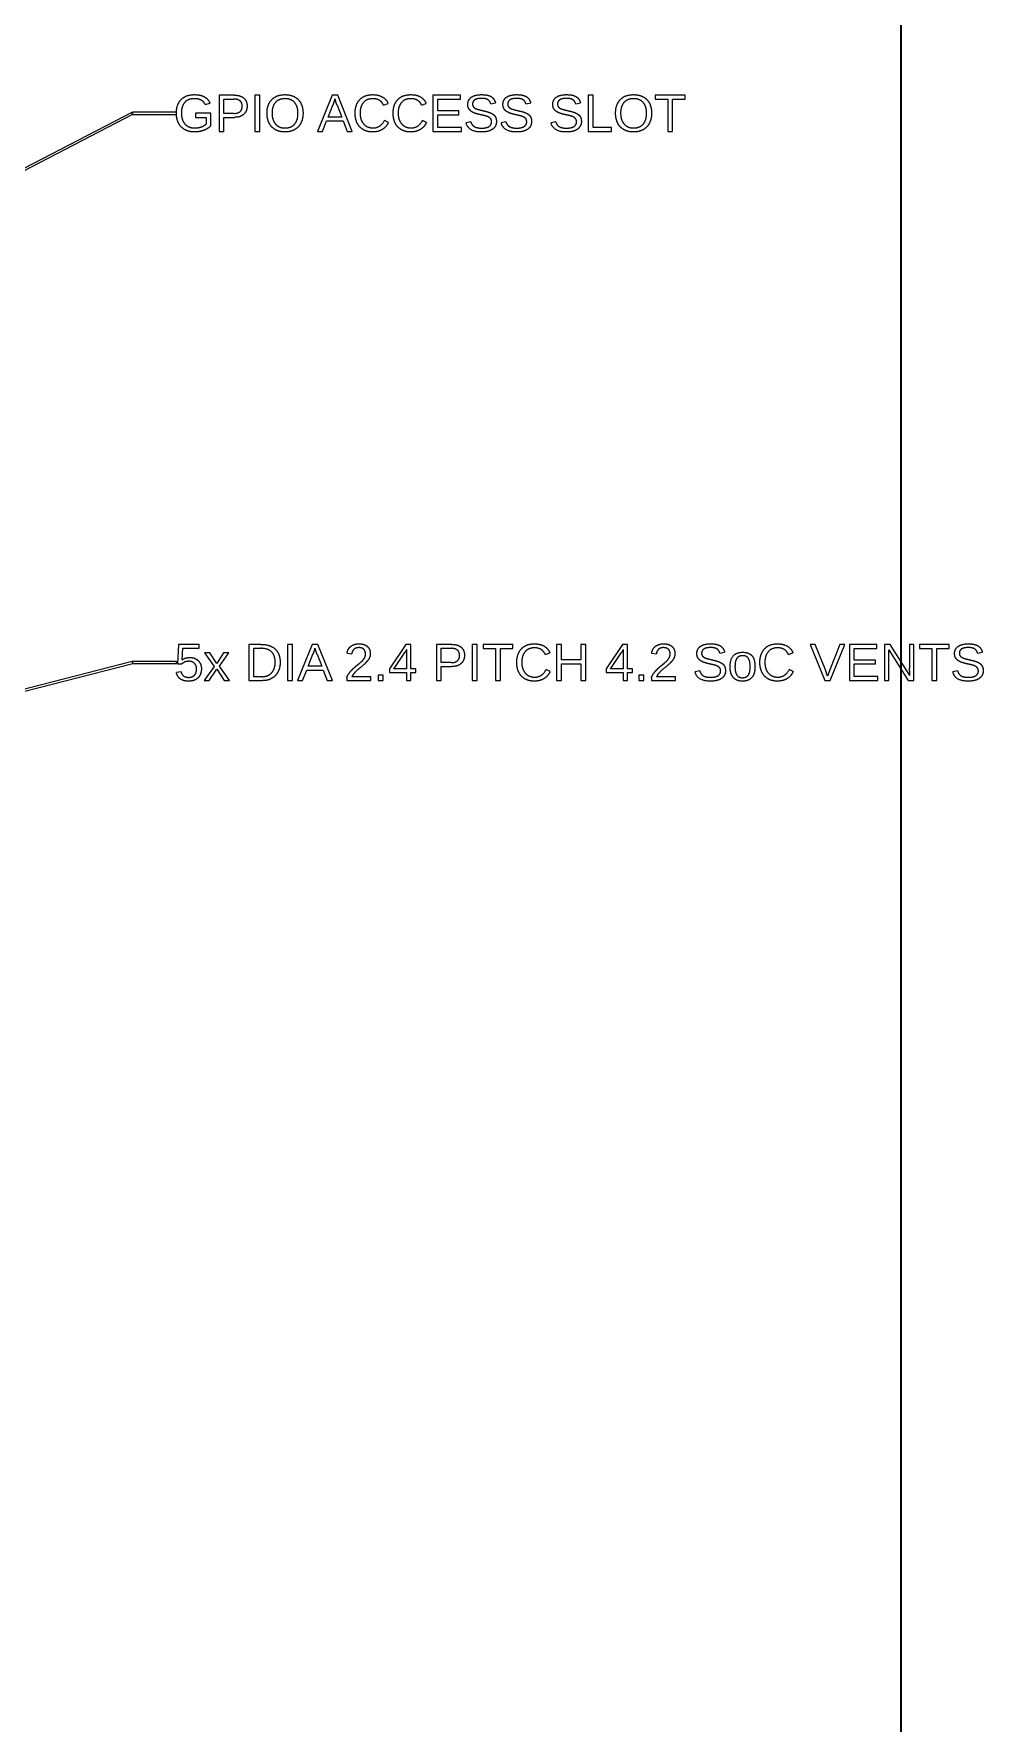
# Model space of a CAD drawing. Header units: millimetres. Extents: x 10 to 414, y 10 to 287.
# Drawn here: x 370.5 to 413.7, y 81.7 to 158.6 of the extents above; entities that cross this region are included whole.
import ezdxf

# ---------------------------------------------------------------- set-up
doc = ezdxf.new("R2010")
doc.units = ezdxf.units.MM
doc.layers.add('border', color=7, linetype='Continuous', lineweight=35)
doc.layers.add('dimensions', color=7, linetype='Continuous', lineweight=13)

msp = doc.modelspace()

# ---------------------------------------------------------------- linework, layer by layer
at = {"layer": 'border'}
msp.add_line((410, 10), (410, 287), dxfattribs=at)
at = {"layer": 'dimensions'}
for p, q in [((378.317, 155.397), (378.53, 155.461)), ((378.943, 155.825), (378.943, 154.174)), ((379.638, 155.825), (378.943, 155.825)), ((379.167, 155.646), (379.611, 155.646)), ((379.167, 154.994), (379.167, 155.646)), ((380.568, 155.825), (380.568, 154.174)), ((380.792, 155.825), (380.568, 155.825)), ((380.792, 154.174), (380.792, 155.825)), ((384.093, 155.825), (383.42, 154.174)), ((383.909, 154.831), (384.12, 155.374)), ((384.348, 155.825), (384.093, 155.825)), ((384.207, 155.623), (384.218, 155.656)), ((384.218, 155.656), (384.249, 155.559)), ((384.315, 155.376), (384.527, 154.831)), ((385.011, 154.174), (384.348, 155.825)), ((386.43, 155.37), (386.642, 155.441)), ((388.163, 155.37), (388.375, 155.441)), ((388.679, 155.825), (388.679, 154.174)), ((389.932, 155.825), (388.679, 155.825)), ((388.903, 155.642), (389.932, 155.642)), ((388.903, 155.113), (388.903, 155.642)), ((389.932, 155.642), (389.932, 155.825)), ((391.314, 155.431), (391.535, 155.47)), ((392.915, 155.431), (393.136, 155.47)), ((395.183, 155.431), (395.403, 155.47)), ((395.749, 155.825), (395.749, 154.174)), ((395.973, 155.825), (395.749, 155.825)), ((395.973, 154.357), (395.973, 155.825)), ((398.807, 155.825), (398.807, 155.642)), ((400.164, 155.825), (398.807, 155.825)), ((398.807, 155.642), (399.375, 155.642)), ((399.375, 155.642), (399.375, 154.174)), ((399.597, 155.642), (400.164, 155.642)), ((399.597, 154.174), (399.597, 155.642)), ((400.164, 155.642), (400.164, 155.825)), ((374.977, 155.044), (321.672, 127.423)), ((321.718, 127.334), (375.023, 154.956)), ((375.023, 154.956), (374.977, 155.044)), ((377, 155.05), (375, 155.05)), ((375, 155.05), (375, 154.95)), ((375, 154.95), (377, 154.95)), ((377, 154.95), (377, 155.05)), ((377.867, 155), (377.867, 154.812)), ((378.567, 155), (377.867, 155)), ((377.867, 154.812), (378.361, 154.812)), ((378.361, 154.812), (378.361, 154.515)), ((378.567, 154.43), (378.567, 155)), ((379.62, 154.994), (379.167, 154.994)), ((379.167, 154.817), (379.652, 154.817)), ((379.167, 154.174), (379.167, 154.817)), ((383.652, 154.174), (383.841, 154.657)), ((383.841, 154.657), (384.594, 154.657)), ((384.527, 154.831), (383.909, 154.831)), ((384.594, 154.657), (384.782, 154.174)), ((386.657, 154.586), (386.475, 154.678)), ((388.391, 154.586), (388.208, 154.678)), ((389.861, 155.113), (388.903, 155.113)), ((388.903, 154.932), (389.861, 154.932)), ((388.903, 154.357), (388.903, 154.932)), ((389.861, 154.932), (389.861, 155.113)), ((390.409, 154.613), (390.192, 154.57)), ((392.009, 154.613), (391.793, 154.57)), ((394.277, 154.613), (394.06, 154.57)), ((378.943, 154.174), (379.167, 154.174)), ((380.568, 154.174), (380.792, 154.174)), ((383.42, 154.174), (383.652, 154.174)), ((384.782, 154.174), (385.011, 154.174)), ((388.679, 154.174), (389.98, 154.174)), ((389.98, 154.357), (388.903, 154.357)), ((389.98, 154.174), (389.98, 154.357)), ((395.749, 154.174), (396.807, 154.174)), ((396.807, 154.357), (395.973, 154.357)), ((396.807, 154.174), (396.807, 154.357)), ((399.375, 154.174), (399.597, 154.174)), ((377.103, 130.825), (377.048, 129.937)), ((378.042, 130.825), (377.103, 130.825)), ((378.042, 130.646), (378.042, 130.825)), ((380.302, 130.825), (380.302, 129.174)), ((380.848, 130.825), (380.302, 130.825)), ((382.06, 130.825), (382.06, 129.174)), ((382.284, 130.825), (382.06, 130.825)), ((382.284, 129.174), (382.284, 130.825)), ((383.184, 130.825), (382.51, 129.174)), ((383.438, 130.825), (383.184, 130.825)), ((384.102, 129.174), (383.438, 130.825)), ((387.453, 130.825), (386.697, 129.712)), ((387.675, 130.825), (387.453, 130.825)), ((387.675, 129.714), (387.675, 130.825)), ((388.841, 130.825), (388.841, 129.174)), ((389.536, 130.825), (388.841, 130.825)), ((390.466, 130.825), (390.466, 129.174)), ((390.69, 130.825), (390.466, 130.825)), ((390.69, 129.174), (390.69, 130.825)), ((390.965, 130.825), (390.965, 130.642)), ((392.322, 130.825), (390.965, 130.825)), ((392.322, 130.642), (392.322, 130.825)), ((394.307, 130.825), (394.307, 129.174)), ((394.531, 130.825), (394.307, 130.825)), ((394.531, 130.127), (394.531, 130.825)), ((395.424, 130.825), (395.424, 130.127)), ((395.648, 130.825), (395.424, 130.825)), ((395.648, 129.174), (395.648, 130.825)), ((397.321, 130.825), (396.566, 129.712)), ((397.543, 130.825), (397.321, 130.825)), ((397.543, 129.714), (397.543, 130.825)), ((405.86, 130.825), (406.534, 129.174)), ((406.095, 130.825), (405.86, 130.825)), ((406.552, 129.662), (406.095, 130.825)), ((407.204, 130.825), (406.749, 129.662)), ((406.766, 129.174), (407.439, 130.825)), ((407.439, 130.825), (407.204, 130.825)), ((407.647, 130.825), (407.647, 129.174)), ((408.9, 130.825), (407.647, 130.825)), ((408.9, 130.642), (408.9, 130.825)), ((409.248, 130.825), (409.248, 129.174)), ((409.508, 130.825), (409.248, 130.825)), ((410.401, 129.409), (409.508, 130.825)), ((410.387, 130.825), (410.387, 129.742)), ((410.588, 130.825), (410.387, 130.825)), ((410.588, 129.174), (410.588, 130.825)), ((410.838, 130.825), (410.838, 130.642)), ((412.195, 130.825), (410.838, 130.825)), ((412.195, 130.642), (412.195, 130.825)), ((374.988, 130.048), (318.337, 115.523)), ((375.012, 129.952), (374.988, 130.048)), ((377, 130.05), (375, 130.05)), ((375, 130.05), (375, 129.95)), ((377, 129.95), (377, 130.05)), ((377.264, 130.122), (377.295, 130.646)), ((377.295, 130.646), (378.042, 130.646)), ((378.287, 130.442), (378.717, 129.825)), ((378.52, 130.442), (378.287, 130.442)), ((378.836, 129.948), (378.52, 130.442)), ((379.15, 130.442), (378.836, 129.948)), ((378.956, 129.828), (379.386, 130.442)), ((379.386, 130.442), (379.15, 130.442)), ((380.526, 130.646), (380.844, 130.646)), ((380.526, 129.353), (380.526, 130.646)), ((383, 129.831), (383.211, 130.374)), ((383.298, 130.623), (383.308, 130.656)), ((383.308, 130.656), (383.34, 130.559)), ((383.405, 130.376), (383.618, 129.831)), ((384.771, 130.417), (384.986, 130.397)), ((386.974, 129.824), (387.397, 130.448)), ((387.475, 130.587), (387.475, 129.714)), ((389.064, 130.646), (389.509, 130.646)), ((389.064, 129.994), (389.064, 130.646)), ((389.518, 129.994), (389.064, 129.994)), ((390.965, 130.642), (391.532, 130.642)), ((391.532, 130.642), (391.532, 129.174)), ((391.755, 130.642), (392.322, 130.642)), ((391.755, 129.174), (391.755, 130.642)), ((393.792, 130.37), (394.004, 130.441)), ((395.424, 130.127), (394.531, 130.127)), ((396.842, 129.824), (397.265, 130.448)), ((397.344, 130.587), (397.344, 129.714)), ((398.642, 130.417), (398.858, 130.397)), ((401.745, 130.431), (401.966, 130.47)), ((404.864, 130.37), (405.076, 130.441)), ((407.871, 130.642), (408.9, 130.642)), ((407.871, 130.113), (407.871, 130.642)), ((408.829, 130.113), (407.871, 130.113)), ((408.829, 129.932), (408.829, 130.113)), ((409.435, 130.58), (410.319, 129.174)), ((409.441, 130.466), (409.435, 130.58)), ((409.447, 130.271), (409.441, 130.466)), ((409.447, 129.174), (409.447, 130.271)), ((410.838, 130.642), (411.405, 130.642)), ((411.405, 130.642), (411.405, 129.174)), ((411.628, 130.642), (412.195, 130.642)), ((411.628, 129.174), (411.628, 130.642)), ((413.482, 130.431), (413.702, 130.47)), ((318.361, 115.426), (375.012, 129.952)), ((375, 129.95), (377, 129.95)), ((377.213, 129.568), (377, 129.543)), ((377.048, 129.937), (377.254, 129.937)), ((378.717, 129.825), (378.266, 129.174)), ((378.493, 129.174), (378.836, 129.694)), ((378.836, 129.694), (379.177, 129.174)), ((379.413, 129.174), (378.956, 129.828)), ((380.894, 129.353), (380.526, 129.353)), ((382.742, 129.174), (382.932, 129.657)), ((382.932, 129.657), (383.684, 129.657)), ((383.618, 129.831), (383, 129.831)), ((383.684, 129.657), (383.873, 129.174)), ((384.761, 129.323), (384.761, 129.174)), ((385.855, 129.353), (384.993, 129.353)), ((385.855, 129.174), (385.855, 129.353)), ((386.195, 129.43), (386.195, 129.174)), ((386.423, 129.43), (386.195, 129.43)), ((386.423, 129.174), (386.423, 129.43)), ((386.697, 129.712), (386.697, 129.548)), ((386.697, 129.548), (387.475, 129.548)), ((386.892, 129.714), (386.911, 129.738)), ((387.475, 129.714), (386.892, 129.714)), ((386.911, 129.738), (386.974, 129.824)), ((387.475, 129.548), (387.475, 129.174)), ((387.907, 129.714), (387.675, 129.714)), ((387.675, 129.548), (387.907, 129.548)), ((387.675, 129.174), (387.675, 129.548)), ((387.907, 129.548), (387.907, 129.714)), ((389.064, 129.817), (389.55, 129.817)), ((389.064, 129.174), (389.064, 129.817)), ((394.019, 129.586), (393.836, 129.678)), ((394.531, 129.939), (395.424, 129.939)), ((394.531, 129.174), (394.531, 129.939)), ((395.424, 129.939), (395.424, 129.174)), ((396.566, 129.712), (396.566, 129.548)), ((396.566, 129.548), (397.344, 129.548)), ((396.76, 129.714), (396.779, 129.738)), ((397.344, 129.714), (396.76, 129.714)), ((396.779, 129.738), (396.842, 129.824)), ((397.344, 129.548), (397.344, 129.174)), ((397.775, 129.714), (397.543, 129.714)), ((397.543, 129.548), (397.775, 129.548)), ((397.543, 129.174), (397.543, 129.548)), ((397.775, 129.548), (397.775, 129.714)), ((398.064, 129.43), (398.064, 129.174)), ((398.293, 129.43), (398.064, 129.43)), ((398.293, 129.174), (398.293, 129.43)), ((398.633, 129.323), (398.633, 129.174)), ((399.726, 129.353), (398.865, 129.353)), ((399.726, 129.174), (399.726, 129.353)), ((400.839, 129.613), (400.623, 129.57)), ((405.091, 129.586), (404.908, 129.678)), ((406.651, 129.371), (406.552, 129.662)), ((406.749, 129.662), (406.651, 129.371)), ((407.871, 129.932), (408.829, 129.932)), ((407.871, 129.357), (407.871, 129.932)), ((408.948, 129.357), (407.871, 129.357)), ((408.948, 129.174), (408.948, 129.357)), ((412.576, 129.613), (412.359, 129.57)), ((378.266, 129.174), (378.493, 129.174)), ((379.177, 129.174), (379.413, 129.174)), ((380.302, 129.174), (380.92, 129.174)), ((382.06, 129.174), (382.284, 129.174)), ((382.51, 129.174), (382.742, 129.174)), ((383.873, 129.174), (384.102, 129.174)), ((384.761, 129.174), (385.855, 129.174)), ((386.195, 129.174), (386.423, 129.174)), ((387.475, 129.174), (387.675, 129.174)), ((388.841, 129.174), (389.064, 129.174)), ((390.466, 129.174), (390.69, 129.174)), ((391.532, 129.174), (391.755, 129.174)), ((394.307, 129.174), (394.531, 129.174)), ((395.424, 129.174), (395.648, 129.174)), ((397.344, 129.174), (397.543, 129.174)), ((398.064, 129.174), (398.293, 129.174)), ((398.633, 129.174), (399.726, 129.174)), ((406.534, 129.174), (406.766, 129.174)), ((407.647, 129.174), (408.948, 129.174)), ((409.248, 129.174), (409.447, 129.174)), ((410.319, 129.174), (410.588, 129.174)), ((411.405, 129.174), (411.628, 129.174))]:
    msp.add_line(p, q, dxfattribs=at)
for points in [[(377, 155.007), (377, 155.409), (377.216, 155.629)], [(377.216, 155.629), (377.431, 155.85), (377.821, 155.85)], [(377.379, 155.494), (377.227, 155.321), (377.227, 155.007)], [(377.816, 155.667), (377.53, 155.667), (377.379, 155.494)], [(378.123, 155.602), (378, 155.667), (377.816, 155.667)], [(377.821, 155.85), (378.096, 155.85), (378.267, 155.757)], [(378.317, 155.397), (378.247, 155.538), (378.123, 155.602)], [(378.267, 155.757), (378.438, 155.664), (378.53, 155.461)], [(379.995, 155.326), (379.995, 155.646), (379.611, 155.646)], [(379.638, 155.825), (379.916, 155.825), (380.068, 155.695)], [(380.068, 155.695), (380.22, 155.565), (380.22, 155.328)], [(381.127, 155.007), (381.127, 155.403), (381.344, 155.626)], [(381.344, 155.626), (381.561, 155.85), (381.948, 155.85)], [(381.509, 155.493), (381.355, 155.32), (381.355, 155.007)], [(381.948, 155.667), (381.664, 155.667), (381.509, 155.493)], [(381.948, 155.85), (382.2, 155.85), (382.385, 155.749)], [(382.383, 155.491), (382.229, 155.667), (381.948, 155.667)], [(382.537, 155.007), (382.537, 155.315), (382.383, 155.491)], [(382.385, 155.749), (382.57, 155.649), (382.668, 155.458)], [(382.668, 155.458), (382.766, 155.267), (382.766, 155.007)], [(384.207, 155.623), (384.178, 155.526), (384.12, 155.374)], [(384.315, 155.376), (384.282, 155.457), (384.249, 155.559)], [(385.138, 155.007), (385.138, 155.402), (385.351, 155.626)], [(385.351, 155.626), (385.564, 155.85), (385.941, 155.85)], [(385.517, 155.49), (385.365, 155.314), (385.365, 155.007)], [(385.944, 155.667), (385.67, 155.667), (385.517, 155.49)], [(385.941, 155.85), (386.205, 155.85), (386.382, 155.746)], [(386.246, 155.591), (386.118, 155.667), (385.944, 155.667)], [(386.43, 155.37), (386.373, 155.514), (386.246, 155.591)], [(386.382, 155.746), (386.559, 155.643), (386.642, 155.441)], [(386.871, 155.007), (386.871, 155.402), (387.084, 155.626)], [(387.084, 155.626), (387.297, 155.85), (387.675, 155.85)], [(387.25, 155.49), (387.098, 155.314), (387.098, 155.007)], [(387.677, 155.667), (387.403, 155.667), (387.25, 155.49)], [(387.675, 155.85), (387.938, 155.85), (388.115, 155.746)], [(387.979, 155.591), (387.852, 155.667), (387.677, 155.667)], [(388.163, 155.37), (388.106, 155.514), (387.979, 155.591)], [(388.115, 155.746), (388.292, 155.643), (388.375, 155.441)], [(390.269, 155.408), (390.269, 155.62), (390.431, 155.735)], [(390.3, 155.244), (390.269, 155.315), (390.269, 155.408)], [(390.431, 155.735), (390.594, 155.85), (390.896, 155.85)], [(390.591, 155.615), (390.487, 155.55), (390.487, 155.42)], [(390.487, 155.42), (390.487, 155.343), (390.528, 155.294)], [(390.894, 155.681), (390.696, 155.681), (390.591, 155.615)], [(391.176, 155.622), (391.074, 155.681), (390.894, 155.681)], [(390.896, 155.85), (391.177, 155.85), (391.326, 155.763)], [(391.314, 155.431), (391.278, 155.562), (391.176, 155.622)], [(391.326, 155.763), (391.475, 155.677), (391.535, 155.47)], [(391.87, 155.408), (391.87, 155.62), (392.032, 155.735)], [(391.901, 155.244), (391.87, 155.315), (391.87, 155.408)], [(392.032, 155.735), (392.195, 155.85), (392.497, 155.85)], [(392.192, 155.615), (392.088, 155.55), (392.088, 155.42)], [(392.088, 155.42), (392.088, 155.343), (392.128, 155.294)], [(392.495, 155.681), (392.296, 155.681), (392.192, 155.615)], [(392.777, 155.622), (392.675, 155.681), (392.495, 155.681)], [(392.497, 155.85), (392.778, 155.85), (392.927, 155.763)], [(392.915, 155.431), (392.879, 155.562), (392.777, 155.622)], [(392.927, 155.763), (393.076, 155.677), (393.136, 155.47)], [(394.138, 155.408), (394.138, 155.62), (394.3, 155.735)], [(394.169, 155.244), (394.138, 155.315), (394.138, 155.408)], [(394.3, 155.735), (394.462, 155.85), (394.764, 155.85)], [(394.46, 155.615), (394.355, 155.55), (394.355, 155.42)], [(394.355, 155.42), (394.355, 155.343), (394.396, 155.294)], [(394.762, 155.681), (394.564, 155.681), (394.46, 155.615)], [(395.045, 155.622), (394.943, 155.681), (394.762, 155.681)], [(394.764, 155.85), (395.046, 155.85), (395.195, 155.763)], [(395.183, 155.431), (395.146, 155.562), (395.045, 155.622)], [(395.195, 155.763), (395.343, 155.677), (395.403, 155.47)], [(397, 155.007), (397, 155.403), (397.217, 155.626)], [(397.217, 155.626), (397.434, 155.85), (397.821, 155.85)], [(397.382, 155.493), (397.228, 155.32), (397.228, 155.007)], [(397.821, 155.667), (397.537, 155.667), (397.382, 155.493)], [(397.821, 155.85), (398.073, 155.85), (398.258, 155.749)], [(398.256, 155.491), (398.102, 155.667), (397.821, 155.667)], [(398.41, 155.007), (398.41, 155.315), (398.256, 155.491)], [(398.258, 155.749), (398.443, 155.649), (398.541, 155.458)], [(398.541, 155.458), (398.639, 155.267), (398.639, 155.007)], [(377.099, 154.551), (377, 154.745), (377, 155.007)], [(377.227, 155.007), (377.227, 154.694), (377.388, 154.513)], [(379.62, 154.994), (379.995, 154.994), (379.995, 155.326)], [(380.067, 154.955), (379.914, 154.817), (379.652, 154.817)], [(380.22, 155.328), (380.22, 155.094), (380.067, 154.955)], [(381.225, 154.552), (381.127, 154.747), (381.127, 155.007)], [(381.355, 155.007), (381.355, 154.696), (381.511, 154.514)], [(382.384, 154.508), (382.537, 154.685), (382.537, 155.007)], [(382.766, 155.007), (382.766, 154.748), (382.667, 154.554)], [(385.233, 154.551), (385.138, 154.743), (385.138, 155.007)], [(385.365, 155.007), (385.365, 154.704), (385.524, 154.519)], [(385.953, 154.334), (386.3, 154.334), (386.475, 154.678)], [(386.657, 154.586), (386.555, 154.373), (386.371, 154.262)], [(386.966, 154.551), (386.871, 154.743), (386.871, 155.007)], [(387.098, 155.007), (387.098, 154.704), (387.257, 154.519)], [(387.686, 154.334), (388.033, 154.334), (388.208, 154.678)], [(388.391, 154.586), (388.289, 154.373), (388.104, 154.262)], [(390.39, 155.119), (390.331, 155.172), (390.3, 155.244)], [(390.55, 155.022), (390.448, 155.066), (390.39, 155.119)], [(390.409, 154.613), (390.446, 154.464), (390.568, 154.395)], [(390.528, 155.294), (390.568, 155.244), (390.644, 155.209)], [(390.847, 154.936), (390.651, 154.979), (390.55, 155.022)], [(390.644, 155.209), (390.72, 155.175), (390.948, 155.124)], [(391.052, 154.887), (390.959, 154.91), (390.847, 154.936)], [(390.948, 155.124), (391.024, 155.107), (391.099, 155.088)], [(391.211, 154.832), (391.145, 154.865), (391.052, 154.887)], [(391.099, 155.088), (391.175, 155.07), (391.244, 155.045)], [(391.315, 154.749), (391.278, 154.8), (391.211, 154.832)], [(391.234, 154.399), (391.352, 154.474), (391.352, 154.618)], [(391.244, 155.045), (391.313, 155.02), (391.374, 154.986)], [(391.352, 154.618), (391.352, 154.699), (391.315, 154.749)], [(391.374, 154.986), (391.434, 154.952), (391.479, 154.903)], [(391.573, 154.63), (391.573, 154.401), (391.395, 154.276)], [(391.479, 154.903), (391.523, 154.854), (391.548, 154.787)], [(391.548, 154.787), (391.573, 154.72), (391.573, 154.63)], [(391.991, 155.119), (391.932, 155.172), (391.901, 155.244)], [(392.151, 155.022), (392.049, 155.066), (391.991, 155.119)], [(392.009, 154.613), (392.047, 154.464), (392.169, 154.395)], [(392.128, 155.294), (392.169, 155.244), (392.245, 155.209)], [(392.448, 154.936), (392.252, 154.979), (392.151, 155.022)], [(392.245, 155.209), (392.321, 155.175), (392.548, 155.124)], [(392.653, 154.887), (392.56, 154.91), (392.448, 154.936)], [(392.548, 155.124), (392.625, 155.107), (392.7, 155.088)], [(392.812, 154.832), (392.745, 154.865), (392.653, 154.887)], [(392.7, 155.088), (392.776, 155.07), (392.845, 155.045)], [(392.916, 154.749), (392.879, 154.8), (392.812, 154.832)], [(392.835, 154.399), (392.953, 154.474), (392.953, 154.618)], [(392.845, 155.045), (392.914, 155.02), (392.974, 154.986)], [(392.953, 154.618), (392.953, 154.699), (392.916, 154.749)], [(392.974, 154.986), (393.035, 154.952), (393.079, 154.903)], [(393.174, 154.63), (393.174, 154.401), (392.996, 154.276)], [(393.079, 154.903), (393.124, 154.854), (393.149, 154.787)], [(393.149, 154.787), (393.174, 154.72), (393.174, 154.63)], [(394.258, 155.119), (394.2, 155.172), (394.169, 155.244)], [(394.418, 155.022), (394.317, 155.066), (394.258, 155.119)], [(394.277, 154.613), (394.314, 154.464), (394.436, 154.395)], [(394.396, 155.294), (394.436, 155.244), (394.513, 155.209)], [(394.715, 154.936), (394.52, 154.979), (394.418, 155.022)], [(394.513, 155.209), (394.589, 155.175), (394.816, 155.124)], [(394.92, 154.887), (394.828, 154.91), (394.715, 154.936)], [(394.816, 155.124), (394.892, 155.107), (394.968, 155.088)], [(395.08, 154.832), (395.013, 154.865), (394.92, 154.887)], [(394.968, 155.088), (395.043, 155.07), (395.113, 155.045)], [(395.183, 154.749), (395.146, 154.8), (395.08, 154.832)], [(395.103, 154.399), (395.22, 154.474), (395.22, 154.618)], [(395.113, 155.045), (395.182, 155.02), (395.242, 154.986)], [(395.22, 154.618), (395.22, 154.699), (395.183, 154.749)], [(395.242, 154.986), (395.302, 154.952), (395.347, 154.903)], [(395.442, 154.63), (395.442, 154.401), (395.263, 154.276)], [(395.347, 154.903), (395.391, 154.854), (395.417, 154.787)], [(395.417, 154.787), (395.442, 154.72), (395.442, 154.63)], [(397.098, 154.552), (397, 154.747), (397, 155.007)], [(397.228, 155.007), (397.228, 154.696), (397.384, 154.514)], [(398.257, 154.508), (398.41, 154.685), (398.41, 155.007)], [(398.639, 155.007), (398.639, 154.748), (398.54, 154.554)], [(377.386, 154.254), (377.198, 154.357), (377.099, 154.551)], [(377.832, 154.15), (377.573, 154.15), (377.386, 154.254)], [(377.388, 154.513), (377.548, 154.332), (377.832, 154.332)], [(377.832, 154.332), (377.994, 154.332), (378.134, 154.381)], [(378.245, 154.224), (378.055, 154.15), (377.832, 154.15)], [(378.134, 154.381), (378.274, 154.43), (378.361, 154.515)], [(378.567, 154.43), (378.436, 154.297), (378.245, 154.224)], [(381.506, 154.254), (381.322, 154.357), (381.225, 154.552)], [(381.945, 154.15), (381.691, 154.15), (381.506, 154.254)], [(381.511, 154.514), (381.668, 154.332), (381.945, 154.332)], [(381.945, 154.332), (382.231, 154.332), (382.384, 154.508)], [(382.382, 154.255), (382.197, 154.15), (381.945, 154.15)], [(382.667, 154.554), (382.568, 154.359), (382.382, 154.255)], [(385.511, 154.254), (385.329, 154.358), (385.233, 154.551)], [(385.943, 154.15), (385.693, 154.15), (385.511, 154.254)], [(385.524, 154.519), (385.682, 154.334), (385.953, 154.334)], [(386.371, 154.262), (386.186, 154.15), (385.943, 154.15)], [(387.244, 154.254), (387.062, 154.358), (386.966, 154.551)], [(387.676, 154.15), (387.426, 154.15), (387.244, 154.254)], [(387.257, 154.519), (387.416, 154.334), (387.686, 154.334)], [(388.104, 154.262), (387.92, 154.15), (387.676, 154.15)], [(390.891, 154.15), (390.288, 154.15), (390.192, 154.57)], [(390.568, 154.395), (390.69, 154.325), (390.9, 154.325)], [(391.395, 154.276), (391.216, 154.15), (390.891, 154.15)], [(390.9, 154.325), (391.116, 154.325), (391.234, 154.399)], [(392.492, 154.15), (391.889, 154.15), (391.793, 154.57)], [(392.169, 154.395), (392.291, 154.325), (392.5, 154.325)], [(392.996, 154.276), (392.817, 154.15), (392.492, 154.15)], [(392.5, 154.325), (392.717, 154.325), (392.835, 154.399)], [(394.76, 154.15), (394.156, 154.15), (394.06, 154.57)], [(394.436, 154.395), (394.558, 154.325), (394.768, 154.325)], [(395.263, 154.276), (395.084, 154.15), (394.76, 154.15)], [(394.768, 154.325), (394.985, 154.325), (395.103, 154.399)], [(397.379, 154.254), (397.195, 154.357), (397.098, 154.552)], [(397.818, 154.15), (397.564, 154.15), (397.379, 154.254)], [(397.384, 154.514), (397.541, 154.332), (397.818, 154.332)], [(397.818, 154.332), (398.104, 154.332), (398.257, 154.508)], [(398.255, 154.255), (398.07, 154.15), (397.818, 154.15)], [(398.54, 154.554), (398.441, 154.359), (398.255, 154.255)], [(380.848, 130.825), (381.268, 130.825), (381.496, 130.615)], [(384.939, 130.732), (385.084, 130.85), (385.311, 130.85)], [(385.311, 130.85), (385.561, 130.85), (385.695, 130.732)], [(389.536, 130.825), (389.813, 130.825), (389.966, 130.695)], [(392.713, 130.626), (392.926, 130.85), (393.303, 130.85)], [(393.303, 130.85), (393.567, 130.85), (393.744, 130.746)], [(393.744, 130.746), (393.921, 130.643), (394.004, 130.441)], [(398.81, 130.732), (398.955, 130.85), (399.182, 130.85)], [(399.182, 130.85), (399.432, 130.85), (399.566, 130.732)], [(400.862, 130.735), (401.025, 130.85), (401.327, 130.85)], [(401.327, 130.85), (401.608, 130.85), (401.757, 130.763)], [(401.757, 130.763), (401.906, 130.677), (401.966, 130.47)], [(403.784, 130.626), (403.998, 130.85), (404.375, 130.85)], [(404.375, 130.85), (404.639, 130.85), (404.816, 130.746)], [(404.816, 130.746), (404.993, 130.643), (405.076, 130.441)], [(412.599, 130.735), (412.761, 130.85), (413.063, 130.85)], [(413.063, 130.85), (413.345, 130.85), (413.493, 130.763)], [(413.493, 130.763), (413.642, 130.677), (413.702, 130.47)], [(377.402, 130.028), (377.328, 130.001), (377.254, 129.937)], [(377.264, 130.122), (377.401, 130.227), (377.605, 130.227)], [(377.561, 130.055), (377.476, 130.055), (377.402, 130.028)], [(377.822, 129.959), (377.725, 130.055), (377.561, 130.055)], [(377.605, 130.227), (377.848, 130.227), (377.993, 130.084)], [(377.993, 130.084), (378.138, 129.941), (378.138, 129.712)], [(381.331, 130.485), (381.163, 130.646), (380.844, 130.646)], [(381.499, 130.016), (381.499, 130.323), (381.331, 130.485)], [(381.425, 129.662), (381.499, 129.812), (381.499, 130.016)], [(381.496, 130.615), (381.724, 130.404), (381.724, 130.016)], [(381.724, 130.016), (381.724, 129.761), (381.624, 129.569)], [(383.298, 130.623), (383.268, 130.526), (383.211, 130.374)], [(383.405, 130.376), (383.373, 130.457), (383.34, 130.559)], [(384.771, 130.417), (384.794, 130.615), (384.939, 130.732)], [(385.089, 130.603), (385.002, 130.53), (384.986, 130.397)], [(385.311, 130.676), (385.176, 130.676), (385.089, 130.603)], [(385.276, 129.912), (385.37, 129.985), (385.445, 130.057)], [(385.532, 130.601), (385.453, 130.676), (385.311, 130.676)], [(385.654, 130.016), (385.568, 129.921), (385.323, 129.722)], [(385.445, 130.057), (385.52, 130.13), (385.566, 130.21)], [(385.612, 130.39), (385.612, 130.526), (385.532, 130.601)], [(385.566, 130.21), (385.612, 130.289), (385.612, 130.39)], [(385.785, 130.206), (385.741, 130.111), (385.654, 130.016)], [(385.695, 130.732), (385.829, 130.614), (385.829, 130.397)], [(385.829, 130.397), (385.829, 130.301), (385.785, 130.206)], [(387.443, 130.525), (387.412, 130.47), (387.397, 130.448)], [(387.475, 130.587), (387.473, 130.58), (387.443, 130.525)], [(389.893, 130.326), (389.893, 130.646), (389.509, 130.646)], [(389.518, 129.994), (389.893, 129.994), (389.893, 130.326)], [(390.118, 130.328), (390.118, 130.094), (389.965, 129.955)], [(389.966, 130.695), (390.118, 130.565), (390.118, 130.328)], [(392.499, 130.007), (392.499, 130.402), (392.713, 130.626)], [(392.595, 129.551), (392.499, 129.743), (392.499, 130.007)], [(392.879, 130.49), (392.727, 130.314), (392.727, 130.007)], [(392.727, 130.007), (392.727, 129.704), (392.885, 129.519)], [(393.305, 130.667), (393.031, 130.667), (392.879, 130.49)], [(393.607, 130.591), (393.48, 130.667), (393.305, 130.667)], [(393.792, 130.37), (393.734, 130.514), (393.607, 130.591)], [(397.311, 130.525), (397.28, 130.47), (397.265, 130.448)], [(397.344, 130.587), (397.341, 130.58), (397.311, 130.525)], [(398.642, 130.417), (398.666, 130.615), (398.81, 130.732)], [(398.96, 130.603), (398.873, 130.53), (398.858, 130.397)], [(399.182, 130.676), (399.048, 130.676), (398.96, 130.603)], [(399.148, 129.912), (399.241, 129.985), (399.316, 130.057)], [(399.404, 130.601), (399.324, 130.676), (399.182, 130.676)], [(399.526, 130.016), (399.439, 129.921), (399.194, 129.722)], [(399.316, 130.057), (399.391, 130.13), (399.437, 130.21)], [(399.484, 130.39), (399.484, 130.526), (399.404, 130.601)], [(399.437, 130.21), (399.484, 130.289), (399.484, 130.39)], [(399.656, 130.206), (399.613, 130.111), (399.526, 130.016)], [(399.566, 130.732), (399.7, 130.614), (399.7, 130.397)], [(399.7, 130.397), (399.7, 130.301), (399.656, 130.206)], [(400.7, 130.408), (400.7, 130.62), (400.862, 130.735)], [(400.731, 130.244), (400.7, 130.315), (400.7, 130.408)], [(400.821, 130.119), (400.762, 130.172), (400.731, 130.244)], [(400.981, 130.022), (400.879, 130.066), (400.821, 130.119)], [(401.022, 130.615), (400.918, 130.55), (400.918, 130.42)], [(400.918, 130.42), (400.918, 130.343), (400.958, 130.294)], [(400.958, 130.294), (400.999, 130.244), (401.075, 130.209)], [(401.278, 129.936), (401.082, 129.979), (400.981, 130.022)], [(401.325, 130.681), (401.127, 130.681), (401.022, 130.615)], [(401.075, 130.209), (401.151, 130.175), (401.379, 130.124)], [(401.607, 130.622), (401.505, 130.681), (401.325, 130.681)], [(401.379, 130.124), (401.455, 130.107), (401.53, 130.088)], [(401.53, 130.088), (401.606, 130.07), (401.675, 130.045)], [(401.745, 130.431), (401.709, 130.562), (401.607, 130.622)], [(401.675, 130.045), (401.744, 130.02), (401.804, 129.986)], [(401.804, 129.986), (401.865, 129.952), (401.909, 129.903)], [(402.215, 129.809), (402.215, 130.465), (402.784, 130.465)], [(402.519, 130.188), (402.437, 130.067), (402.437, 129.809)], [(402.787, 130.309), (402.602, 130.309), (402.519, 130.188)], [(402.784, 130.465), (403.074, 130.465), (403.211, 130.305)], [(403.049, 130.19), (402.971, 130.309), (402.787, 130.309)], [(403.127, 129.809), (403.127, 130.071), (403.049, 130.19)], [(403.211, 130.305), (403.348, 130.145), (403.348, 129.809)], [(403.571, 130.007), (403.571, 130.402), (403.784, 130.626)], [(403.667, 129.551), (403.571, 129.743), (403.571, 130.007)], [(403.951, 130.49), (403.798, 130.314), (403.798, 130.007)], [(403.798, 130.007), (403.798, 129.704), (403.957, 129.519)], [(404.377, 130.667), (404.103, 130.667), (403.951, 130.49)], [(404.679, 130.591), (404.552, 130.667), (404.377, 130.667)], [(404.864, 130.37), (404.806, 130.514), (404.679, 130.591)], [(412.436, 130.408), (412.436, 130.62), (412.599, 130.735)], [(412.467, 130.244), (412.436, 130.315), (412.436, 130.408)], [(412.557, 130.119), (412.498, 130.172), (412.467, 130.244)], [(412.717, 130.022), (412.616, 130.066), (412.557, 130.119)], [(412.759, 130.615), (412.654, 130.55), (412.654, 130.42)], [(412.654, 130.42), (412.654, 130.343), (412.695, 130.294)], [(412.695, 130.294), (412.735, 130.244), (412.811, 130.209)], [(413.014, 129.936), (412.818, 129.979), (412.717, 130.022)], [(413.061, 130.681), (412.863, 130.681), (412.759, 130.615)], [(412.811, 130.209), (412.888, 130.175), (413.115, 130.124)], [(413.343, 130.622), (413.241, 130.681), (413.061, 130.681)], [(413.115, 130.124), (413.191, 130.107), (413.267, 130.088)], [(413.267, 130.088), (413.342, 130.07), (413.411, 130.045)], [(413.482, 130.431), (413.445, 130.562), (413.343, 130.622)], [(413.411, 130.045), (413.48, 130.02), (413.541, 129.986)], [(413.541, 129.986), (413.601, 129.952), (413.646, 129.903)], [(377.179, 129.251), (377.038, 129.352), (377, 129.543)], [(377.552, 129.15), (377.321, 129.15), (377.179, 129.251)], [(377.213, 129.568), (377.28, 129.323), (377.557, 129.323)], [(377.983, 129.3), (377.827, 129.15), (377.552, 129.15)], [(377.557, 129.323), (377.727, 129.323), (377.823, 129.425)], [(377.919, 129.707), (377.919, 129.863), (377.822, 129.959)], [(377.823, 129.425), (377.919, 129.528), (377.919, 129.707)], [(378.138, 129.712), (378.138, 129.45), (377.983, 129.3)], [(380.894, 129.353), (381.076, 129.353), (381.213, 129.433)], [(381.342, 129.276), (381.159, 129.174), (380.92, 129.174)], [(381.213, 129.433), (381.351, 129.512), (381.425, 129.662)], [(381.624, 129.569), (381.525, 129.378), (381.342, 129.276)], [(384.761, 129.323), (384.821, 129.46), (384.907, 129.565)], [(384.907, 129.565), (384.993, 129.67), (385.088, 129.754)], [(385.108, 129.524), (385.029, 129.435), (384.993, 129.353)], [(385.088, 129.754), (385.183, 129.839), (385.276, 129.912)], [(385.323, 129.722), (385.188, 129.612), (385.108, 129.524)], [(389.965, 129.955), (389.812, 129.817), (389.55, 129.817)], [(392.872, 129.254), (392.69, 129.358), (392.595, 129.551)], [(393.304, 129.15), (393.055, 129.15), (392.872, 129.254)], [(392.885, 129.519), (393.044, 129.334), (393.315, 129.334)], [(393.733, 129.262), (393.548, 129.15), (393.304, 129.15)], [(393.315, 129.334), (393.662, 129.334), (393.836, 129.678)], [(394.019, 129.586), (393.917, 129.373), (393.733, 129.262)], [(398.633, 129.323), (398.693, 129.46), (398.779, 129.565)], [(398.779, 129.565), (398.865, 129.67), (398.96, 129.754)], [(398.98, 129.524), (398.9, 129.435), (398.865, 129.353)], [(398.96, 129.754), (399.055, 129.839), (399.148, 129.912)], [(399.194, 129.722), (399.059, 129.612), (398.98, 129.524)], [(401.322, 129.15), (400.719, 129.15), (400.623, 129.57)], [(400.839, 129.613), (400.877, 129.464), (400.999, 129.395)], [(400.999, 129.395), (401.121, 129.325), (401.33, 129.325)], [(401.483, 129.887), (401.39, 129.91), (401.278, 129.936)], [(401.826, 129.276), (401.647, 129.15), (401.322, 129.15)], [(401.33, 129.325), (401.547, 129.325), (401.665, 129.399)], [(401.642, 129.832), (401.575, 129.865), (401.483, 129.887)], [(401.746, 129.749), (401.709, 129.8), (401.642, 129.832)], [(401.665, 129.399), (401.783, 129.474), (401.783, 129.618)], [(401.783, 129.618), (401.783, 129.699), (401.746, 129.749)], [(402.004, 129.63), (402.004, 129.401), (401.826, 129.276)], [(401.909, 129.903), (401.954, 129.854), (401.979, 129.787)], [(401.979, 129.787), (402.004, 129.72), (402.004, 129.63)], [(402.357, 129.32), (402.215, 129.489), (402.215, 129.809)], [(402.777, 129.15), (402.499, 129.15), (402.357, 129.32)], [(402.437, 129.809), (402.437, 129.558), (402.518, 129.432)], [(402.518, 129.432), (402.6, 129.306), (402.774, 129.306)], [(402.774, 129.306), (402.964, 129.306), (403.046, 129.428)], [(403.202, 129.313), (403.055, 129.15), (402.777, 129.15)], [(403.046, 129.428), (403.127, 129.55), (403.127, 129.809)], [(403.348, 129.809), (403.348, 129.476), (403.202, 129.313)], [(403.944, 129.254), (403.762, 129.358), (403.667, 129.551)], [(404.376, 129.15), (404.127, 129.15), (403.944, 129.254)], [(403.957, 129.519), (404.116, 129.334), (404.387, 129.334)], [(404.804, 129.262), (404.62, 129.15), (404.376, 129.15)], [(404.387, 129.334), (404.734, 129.334), (404.908, 129.678)], [(405.091, 129.586), (404.989, 129.373), (404.804, 129.262)], [(410.401, 129.409), (410.387, 129.639), (410.387, 129.742)], [(413.059, 129.15), (412.455, 129.15), (412.359, 129.57)], [(412.576, 129.613), (412.613, 129.464), (412.735, 129.395)], [(412.735, 129.395), (412.857, 129.325), (413.067, 129.325)], [(413.219, 129.887), (413.127, 129.91), (413.014, 129.936)], [(413.562, 129.276), (413.383, 129.15), (413.059, 129.15)], [(413.067, 129.325), (413.284, 129.325), (413.401, 129.399)], [(413.379, 129.832), (413.312, 129.865), (413.219, 129.887)], [(413.482, 129.749), (413.445, 129.8), (413.379, 129.832)], [(413.401, 129.399), (413.519, 129.474), (413.519, 129.618)], [(413.519, 129.618), (413.519, 129.699), (413.482, 129.749)], [(413.741, 129.63), (413.741, 129.401), (413.562, 129.276)], [(413.646, 129.903), (413.69, 129.854), (413.715, 129.787)], [(413.715, 129.787), (413.741, 129.72), (413.741, 129.63)]]:
    msp.add_open_spline(points, degree=2, dxfattribs=at)

doc.saveas('drawing.dxf')
